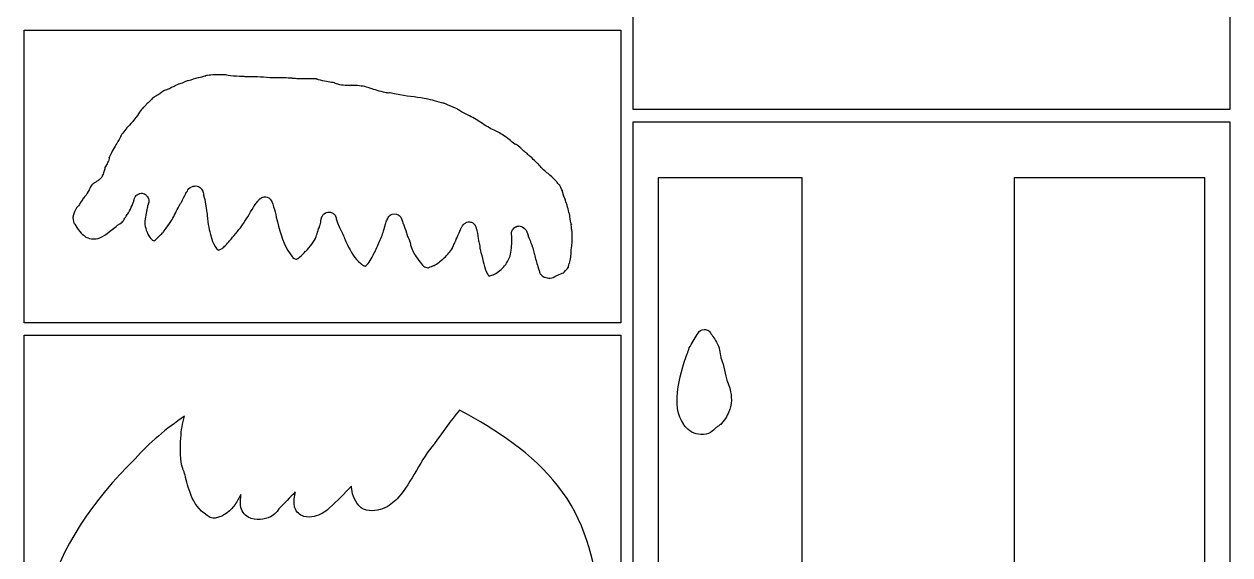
# Model space of a CAD drawing. Header units: millimetres. Extents: x -1461 to -1025, y 571 to 3922.
# Drawn here: x -1421 to -1025, y 3391.3 to 3565.4 of the extents above; entities that cross this region are included whole.
import ezdxf

# ---------------------------------------------------------------- set-up
doc = ezdxf.new("R2010")
doc.units = ezdxf.units.MM
doc.layers.add('Calque_1', color=7, linetype='CONTINUOUS')

msp = doc.modelspace()

# ---------------------------------------------------------------- linework, layer by layer
at = {"layer": 'Calque_1', "color": 5}
for points in [[(-1221.0133, 3783.39508), (-1121.0132, 3783.39508), (-1025.0134, 3783.39508), (-1025.0134, 3537.3951), (-1221.0133, 3537.3951)], [(-1421.0135, 3563.39507), (-1225.0136, 3563.39507), (-1225.0136, 3535.39523), (-1225.0136, 3533.39483), (-1225.0136, 3467.39524), (-1421.0135, 3467.39524)], [(-1221.0133, 3533.39483), (-1025.0134, 3533.39483), (-1025.0134, 3137.39523), (-1221.0133, 3137.39523)], [(-1421.0135, 3463.39497), (-1225.0136, 3463.39497), (-1225.0136, 3167.39495), (-1421.0135, 3167.39495)]]:
    msp.add_lwpolyline(points, close=True, dxfattribs=at)
at = {"layer": 'Calque_1', "color": 7}
for points in [[(-1355.2346, 3548.77679), (-1355.2211, 3548.77576)], [(-1367.6984, 3546.72522), (-1367.7194, 3546.71022)], [(-1260.2828, 3526.37292), (-1260.2828, 3526.37336)], [(-1255.5621, 3522.6523), (-1255.5621, 3522.65274)], [(-1393.7364, 3519.5987), (-1394.4749, 3518.34916)], [(-1398.5015, 3512.94588), (-1398.5015, 3512.94288)], [(-1212.7722, 3515.00317), (-1212.7722, 3160.15397)], [(-1165.4329, 3158.68557), (-1165.4329, 3514.99797), (-1212.7722, 3515.00317)], [(-1033.255, 3515.00317), (-1095.817, 3515.00317), (-1095.817, 3156.39867)], [(-1033.2515, 3178.22837), (-1033.255, 3515.00317)], [(-1384.1521, 3509.27263), (-1384.1511, 3509.27307), (-1384.1411, 3509.28107)], [(-1383.0022, 3509.8738), (-1383.0022, 3509.8738), (-1383.0022, 3509.8768), (-1382.9872, 3509.8748)], [(-1382.2332, 3509.911), (-1381.5743, 3509.73685), (-1381.5743, 3509.73685)], [(-1381.5263, 3509.71615), (-1381.5163, 3509.71015)], [(-1380.5138, 3508.76344), (-1380.5038, 3508.74744)], [(-1364.6543, 3512.29806), (-1364.6533, 3512.29762)], [(-1384.9011, 3507.60008), (-1384.9011, 3507.63108)], [(-1384.7616, 3508.34214), (-1384.7612, 3508.34314), (-1384.7612, 3508.34814)], [(-1380.3603, 3506.03236), (-1380.3603, 3506.02336), (-1380.3598, 3506.02036)], [(-1361.4642, 3506.4525), (-1361.4642, 3506.45206)], [(-1343.8689, 3507.78846), (-1343.8689, 3507.79146)], [(-1343.7072, 3507.95837), (-1343.7072, 3507.96037)], [(-1343.6372, 3508.03267), (-1343.6372, 3508.03311)], [(-1343.2372, 3508.35402), (-1343.2372, 3508.35446), (-1343.2372, 3508.35646)], [(-1339.6726, 3507.20258), (-1339.6626, 3507.18188)], [(-1388.1103, 3501.41911), (-1388.1098, 3501.42111)], [(-1323.4491, 3501.42298), (-1323.4491, 3501.42598)], [(-1323.3621, 3501.77273), (-1323.3621, 3501.77473)], [(-1323.3341, 3501.85633), (-1323.3341, 3501.85833)], [(-1323.2921, 3501.96943), (-1323.2921, 3501.97143)], [(-1323.1821, 3502.22826), (-1323.1821, 3502.22926), (-1323.1821, 3502.23026)], [(-1320.1208, 3503.62087), (-1320.1108, 3503.62087), (-1320.1008, 3503.61687)], [(-1318.7267, 3502.37767), (-1318.7267, 3502.37723)], [(-1301.6485, 3501.59834), (-1301.6485, 3501.59878), (-1301.6485, 3501.59922)], [(-1302.9556, 3497.52626), (-1302.9456, 3497.55466)], [(-1275.6131, 3500.40544), (-1275.6131, 3500.40544), (-1275.6131, 3500.40844)], [(-1273.422, 3499.96406), (-1273.406, 3499.95376)], [(-1257.4341, 3498.86962), (-1257.4151, 3498.86162)], [(-1400.7913, 3495.54032), (-1400.7653, 3495.53732)], [(-1353.0579, 3494.85644), (-1353.0574, 3494.85644)], [(-1304.4703, 3493.59688), (-1304.4703, 3493.59988)], [(-1295.1829, 3495.92981), (-1295.1699, 3495.89881)], [(-1357.2905, 3491.32998), (-1357.29, 3491.32998)], [(-1356.4115, 3491.53569), (-1356.4111, 3491.53569)], [(-1355.4644, 3492.23231), (-1355.4639, 3492.23231)], [(-1328.5475, 3490.86505), (-1328.5315, 3490.88305)], [(-1281.5213, 3490.31677), (-1281.5213, 3490.31977)], [(-1261.4105, 3489.33002), (-1261.4005, 3489.34872), (-1261.3905, 3489.37352)], [(-1266.9834, 3483.16481), (-1266.9714, 3483.17481)], [(-1197.6656, 3465.23817), (-1197.6656, 3465.23767)], [(-1277.9771, 3438.77189), (-1277.9747, 3438.77183)], [(-1277.9747, 3438.77183), (-1277.9747, 3438.76883)], [(-1320.7362, 3406.68449), (-1320.7242, 3406.69479), (-1320.8663, 3406.55682)]]:
    msp.add_lwpolyline(points, dxfattribs=at)
msp.add_lwpolyline([(-1197.6656, 3465.23817)], close=True, dxfattribs=at)
for points in [[(-1362.1116, 3548.18457), (-1362.9942, 3547.91404), (-1363.6154, 3547.85132), (-1363.9136, 3547.76289)], [(-1361.4807, 3548.44398), (-1361.2207, 3548.50348), (-1361.4217, 3548.39618), (-1362.1116, 3548.18457)], [(-1359.733, 3548.67756), (-1360.4802, 3548.58776), (-1361.0687, 3548.53823), (-1361.4807, 3548.44398)], [(-1358.9971, 3548.77266), (-1358.8733, 3548.76866), (-1358.9571, 3548.77066), (-1359.733, 3548.67756)], [(-1357.9305, 3548.71686), (-1358.7387, 3548.73736), (-1359.1209, 3548.77616), (-1358.9971, 3548.77266)], [(-1355.2211, 3548.77576), (-1355.821, 3548.81246), (-1356.7245, 3548.68626), (-1357.9305, 3548.71686)], [(-1353.2626, 3548.48636), (-1354.4465, 3548.63257), (-1354.4421, 3548.72834), (-1355.2346, 3548.77679)], [(-1349.3683, 3548.22333), (-1350.5407, 3548.29543), (-1351.8496, 3548.31183), (-1353.2626, 3548.48636)], [(-1347.8934, 3548.10861), (-1348.5688, 3548.12381), (-1349.058, 3548.20421), (-1349.3683, 3548.22333)], [(-1346.7643, 3548.16341), (-1346.8403, 3548.16341), (-1347.2159, 3548.09331), (-1347.8934, 3548.10861)], [(-1344.3391, 3548.08231), (-1345.2113, 3548.11651), (-1346.0199, 3548.16341), (-1346.7643, 3548.16341)], [(-1372.5863, 3544.56514), (-1373.0951, 3544.31143), (-1373.5666, 3544.10197), (-1373.9851, 3543.90471)], [(-1370.296, 3545.65603), (-1371.7176, 3545.12337), (-1371.0537, 3545.32924), (-1372.5863, 3544.56514)], [(-1369.078, 3546.06169), (-1369.7745, 3545.75959), (-1370.2054, 3545.68994), (-1370.296, 3545.65603)], [(-1367.7194, 3546.71022), (-1368.0435, 3546.52508), (-1368.4146, 3546.34938), (-1369.078, 3546.06169)], [(-1367.1754, 3546.84253), (-1367.4706, 3546.77253), (-1367.5387, 3546.76003), (-1367.6984, 3546.72522)], [(-1363.9136, 3547.76289), (-1364.9375, 3547.4592), (-1365.9958, 3547.12239), (-1367.1754, 3546.84253)], [(-1340.3104, 3547.83272), (-1341.7675, 3547.88692), (-1343.1089, 3548.03408), (-1344.3391, 3548.08231)], [(-1334.2932, 3547.72368), (-1336.169, 3547.81938), (-1338.1848, 3547.75368), (-1340.3104, 3547.83272)], [(-1333.0158, 3547.64618), (-1333.2607, 3547.66428), (-1333.532, 3547.68488), (-1334.2932, 3547.72368)], [(-1332.883, 3547.60438), (-1332.91, 3547.61038), (-1332.981, 3547.63748), (-1333.0158, 3547.64618)], [(-1332.6163, 3547.55998), (-1332.6693, 3547.56598), (-1332.7267, 3547.56898), (-1332.883, 3547.60438)], [(-1331.4283, 3547.50058), (-1332.0928, 3547.52358), (-1332.1912, 3547.51058), (-1332.6163, 3547.55998)], [(-1328.8264, 3547.41638), (-1329.7362, 3547.42808), (-1330.6034, 3547.47198), (-1331.4283, 3547.50058)], [(-1325.4173, 3547.44688), (-1326.3588, 3547.49538), (-1327.5001, 3547.39928), (-1328.8264, 3547.41638)], [(-1325.1233, 3547.46498), (-1325.0813, 3547.44868), (-1324.7975, 3547.41498), (-1325.4173, 3547.44688)], [(-1323.727, 3546.99731), (-1324.5881, 3547.22507), (-1325.1653, 3547.48129), (-1325.1233, 3547.46498)], [(-1319.043, 3546.08729), (-1320.2496, 3546.41511), (-1321.8709, 3546.50641), (-1323.727, 3546.99731)], [(-1318.0095, 3545.7116), (-1318.693, 3545.91041), (-1319.0221, 3546.08158), (-1319.043, 3546.08729)], [(-1315.5435, 3545.28941), (-1316.5085, 3545.35811), (-1316.9229, 3545.39554), (-1318.0095, 3545.7116)], [(-1314.5022, 3545.23931), (-1314.7762, 3545.23975), (-1315.0668, 3545.25551), (-1315.5435, 3545.28941)], [(-1313.5229, 3545.37212), (-1313.7771, 3545.29322), (-1314.2282, 3545.23887), (-1314.5022, 3545.23931)], [(-1313.4769, 3545.31182), (-1313.7798, 3545.32082), (-1313.9007, 3545.30882), (-1313.8108, 3545.31782)], [(-1313.8108, 3545.31782), (-1313.7208, 3545.32682), (-1313.2688, 3545.45095), (-1313.5229, 3545.37212)], [(-1308.5439, 3544.77077), (-1309.9917, 3545.12683), (-1311.7639, 3545.26199), (-1313.4769, 3545.31182)], [(-1307.6835, 3544.49947), (-1307.9469, 3544.60594), (-1308.0457, 3544.64826), (-1308.5439, 3544.77077)], [(-1306.2634, 3543.98116), (-1306.9723, 3544.20375), (-1307.4201, 3544.393), (-1307.6835, 3544.49947)], [(-1378.7724, 3541.15501), (-1378.9939, 3540.99128), (-1379.3753, 3540.55799), (-1379.9646, 3539.96025)], [(-1378.1425, 3541.57565), (-1378.2929, 3541.49755), (-1378.3132, 3541.49455), (-1378.7724, 3541.15501)], [(-1377.0061, 3542.22368), (-1377.5953, 3541.84872), (-1377.9921, 3541.65381), (-1378.1425, 3541.57565)], [(-1375.1313, 3543.52747), (-1375.4365, 3543.37995), (-1376.0072, 3542.85946), (-1377.0061, 3542.22368)], [(-1374.2518, 3543.79826), (-1374.8372, 3543.60382), (-1375.1345, 3543.52593), (-1375.1313, 3543.52747)], [(-1373.9851, 3543.90471), (-1374.0721, 3543.86391), (-1374.1609, 3543.82841), (-1374.2518, 3543.79826)], [(-1303.7886, 3543.29748), (-1304.6328, 3543.49557), (-1305.4577, 3543.72813), (-1306.2634, 3543.98116)], [(-1301.8766, 3542.85306), (-1302.1547, 3542.91176), (-1302.6206, 3543.02338), (-1303.7886, 3543.29748)], [(-1301.7521, 3542.82876), (-1301.8101, 3542.83906), (-1301.8421, 3542.84576), (-1301.8766, 3542.85306)], [(-1301.6193, 3542.80856), (-1301.6903, 3542.81756), (-1301.7231, 3542.82356), (-1301.7521, 3542.82876)], [(-1301.0074, 3542.80856), (-1301.5912, 3542.73396), (-1301.5487, 3542.79956), (-1301.6193, 3542.80856)], [(-1300.8198, 3542.86486), (-1300.8968, 3542.84286), (-1300.9707, 3542.81326), (-1301.0074, 3542.80856)], [(-1298.7889, 3542.39306), (-1299.6597, 3542.56419), (-1300.2414, 3542.72919), (-1300.8198, 3542.86486)], [(-1289.5916, 3541.04999), (-1292.4975, 3541.5263), (-1295.5823, 3541.76298), (-1298.7889, 3542.39306)], [(-1283.9676, 3539.57979), (-1286.0156, 3540.13716), (-1287.864, 3540.7668), (-1289.5916, 3541.04999)], [(-1383.0983, 3536.47106), (-1383.5408, 3535.87796), (-1384.0159, 3535.07988), (-1384.7245, 3534.20659)], [(-1381.8715, 3538.04047), (-1382.1791, 3537.70864), (-1382.6171, 3537.11601), (-1383.0983, 3536.47106)], [(-1381.2602, 3538.61201), (-1381.6465, 3538.17654), (-1381.8666, 3538.01078), (-1381.8715, 3538.04047)], [(-1380.9113, 3539.03059), (-1381.0262, 3538.87898), (-1381.1258, 3538.76338), (-1381.2602, 3538.61201)], [(-1380.7604, 3539.25538), (-1380.8154, 3539.16998), (-1380.8707, 3539.08424), (-1380.9113, 3539.03059)], [(-1380.5966, 3539.39336), (-1380.6966, 3539.30846), (-1380.6736, 3539.33106), (-1380.7604, 3539.25538)], [(-1379.9646, 3539.96025), (-1380.2485, 3539.6723), (-1380.3952, 3539.56483), (-1380.5966, 3539.39336)], [(-1283.0757, 3539.40306), (-1283.0077, 3539.38266), (-1283.3143, 3539.40206), (-1283.9676, 3539.57979)], [(-1281.7709, 3538.84909), (-1282.4282, 3539.12262), (-1282.8528, 3539.33608), (-1283.0757, 3539.40306)], [(-1278.799, 3537.57681), (-1279.5024, 3537.98552), (-1280.5666, 3538.34791), (-1281.7709, 3538.84909)], [(-1278.0042, 3537.05333), (-1278.5075, 3537.34701), (-1278.7541, 3537.55075), (-1278.799, 3537.57681)], [(-1273.0469, 3534.40543), (-1274.4799, 3535.25909), (-1276.2145, 3536.00919), (-1278.0042, 3537.05333)], [(-1384.7245, 3534.20659), (-1385.5771, 3533.156), (-1386.3789, 3532.44202), (-1386.8784, 3531.80312)], [(-1268.7593, 3531.68053), (-1270.3607, 3532.61478), (-1271.7322, 3533.62226), (-1273.0469, 3534.40543)], [(-1389.3501, 3528.50358), (-1389.3601, 3528.48938), (-1389.4661, 3528.13735), (-1389.8173, 3527.52225)], [(-1386.8784, 3531.80312), (-1387.8527, 3530.55714), (-1388.8126, 3529.45771), (-1389.3501, 3528.50358)], [(-1264.9083, 3529.70804), (-1265.9421, 3530.30394), (-1267.2961, 3530.82695), (-1268.7593, 3531.68053)], [(-1261.2584, 3527.21155), (-1262.4144, 3528.11708), (-1263.6848, 3529.00279), (-1264.9083, 3529.70804)], [(-1391.1479, 3525.403), (-1391.9343, 3523.86709), (-1392.8521, 3522.40606), (-1393.1065, 3521.56499)], [(-1389.8173, 3527.52225), (-1390.3797, 3526.5371), (-1390.8969, 3525.89322), (-1391.1479, 3525.403)], [(-1260.2828, 3526.37336), (-1260.9196, 3526.82831), (-1261.1996, 3527.16549), (-1261.2584, 3527.21155)], [(-1259.4668, 3525.93109), (-1259.26, 3525.79549), (-1259.5788, 3525.86999), (-1260.2828, 3526.37292)], [(-1257.8762, 3524.73685), (-1258.371, 3525.16398), (-1258.9053, 3525.56292), (-1259.4668, 3525.93109)], [(-1257.6256, 3524.46865), (-1257.7076, 3524.56205), (-1257.9347, 3524.78733), (-1257.8762, 3524.73685)], [(-1256.2949, 3523.28061), (-1256.623, 3523.46521), (-1257.1845, 3523.84895), (-1257.6256, 3524.46865)], [(-1393.2134, 3520.92627), (-1393.3918, 3520.28314), (-1393.5886, 3519.89429), (-1393.5886, 3519.89429)], [(-1393.1065, 3521.56499), (-1393.0215, 3521.84702), (-1393.0195, 3521.62669), (-1393.2134, 3520.92627)], [(-1255.9523, 3523.11266), (-1255.7952, 3522.97531), (-1255.8963, 3523.05606), (-1256.2949, 3523.28061)], [(-1255.5621, 3522.65274), (-1256.0403, 3523.12191), (-1256.1534, 3523.28849), (-1255.9523, 3523.11266)], [(-1254.7679, 3521.97224), (-1255.0226, 3522.17789), (-1255.249, 3522.34503), (-1255.5621, 3522.6523)], [(-1254.2594, 3521.55831), (-1254.2324, 3521.53361), (-1254.5131, 3521.76658), (-1254.7679, 3521.97224)], [(-1253.4108, 3520.62813), (-1254.0016, 3521.18677), (-1254.2396, 3521.54046), (-1254.2594, 3521.55831)], [(-1252.4714, 3519.78271), (-1252.7963, 3520.03298), (-1252.9405, 3520.18336), (-1253.4108, 3520.62813)], [(-1394.7234, 3517.24587), (-1394.8432, 3516.81909), (-1394.9872, 3516.36149), (-1395.22, 3515.86611)], [(-1394.4749, 3518.34916), (-1394.5279, 3518.06613), (-1394.5599, 3517.82937), (-1394.7234, 3517.24587)], [(-1393.5886, 3519.89429), (-1393.6306, 3519.79248), (-1393.6806, 3519.69372), (-1393.7364, 3519.5987)], [(-1252.3174, 3519.653), (-1252.4034, 3519.7118), (-1252.4277, 3519.7491), (-1252.4714, 3519.78271)], [(-1252.2924, 3519.6272), (-1252.3104, 3519.6463), (-1252.3024, 3519.6352), (-1252.3174, 3519.653)], [(-1251.8511, 3519.15849), (-1252.0094, 3519.32712), (-1252.1594, 3519.48908), (-1252.2924, 3519.6272)], [(-1251.2402, 3518.40505), (-1251.5779, 3518.76556), (-1251.739, 3519.00968), (-1251.8511, 3519.15849)], [(-1248.3577, 3515.87807), (-1249.0659, 3516.53595), (-1250.1405, 3517.23095), (-1251.2402, 3518.40505)], [(-1398.7764, 3512.69122), (-1399.2982, 3511.9101), (-1399.7561, 3510.34028), (-1401.1706, 3508.70077)], [(-1398.5015, 3512.94288), (-1398.6231, 3512.79661), (-1398.674, 3512.78952), (-1398.7764, 3512.69122)], [(-1397.6948, 3513.42802), (-1398.0992, 3513.11953), (-1398.3311, 3513.00905), (-1398.5015, 3512.94588)], [(-1397.3568, 3513.70449), (-1397.4508, 3513.62529), (-1397.5036, 3513.5739), (-1397.6948, 3513.42802)], [(-1396.575, 3514.17474), (-1396.9738, 3513.89508), (-1397.2173, 3513.76464), (-1397.3568, 3513.70449)], [(-1396.1895, 3514.50857), (-1396.299, 3514.39985), (-1396.4115, 3514.28939), (-1396.575, 3514.17474)], [(-1395.22, 3515.86611), (-1395.4029, 3515.47686), (-1395.5627, 3514.98473), (-1396.1895, 3514.50857)], [(-1246.2318, 3513.84616), (-1246.752, 3514.44417), (-1247.5242, 3515.10371), (-1248.3577, 3515.87807)], [(-1245.6923, 3513.1232), (-1246.0549, 3513.56497), (-1246.2122, 3513.82369), (-1246.2318, 3513.84616)], [(-1245.2298, 3512.63124), (-1245.1358, 3512.50075), (-1245.3048, 3512.65034), (-1245.6923, 3513.1232)], [(-1244.2355, 3510.69286), (-1244.5241, 3511.37586), (-1244.9802, 3512.28571), (-1245.2298, 3512.63124)], [(-1401.1706, 3508.70077), (-1401.4942, 3508.32565), (-1401.5606, 3508.26363), (-1401.5819, 3508.25842)], [(-1384.7612, 3508.34814), (-1384.7272, 3508.44104), (-1384.5958, 3508.7067), (-1384.5958, 3508.70678)], [(-1384.5958, 3508.70678), (-1384.5958, 3508.70684), (-1384.3754, 3508.98741), (-1384.2511, 3509.14551)], [(-1384.2511, 3509.14551), (-1384.2171, 3509.18941), (-1384.1521, 3509.27262), (-1384.1521, 3509.27263)], [(-1384.1411, 3509.28107), (-1384.1411, 3509.28111), (-1383.6016, 3509.56143), (-1383.2797, 3509.72859)], [(-1383.2797, 3509.72859), (-1383.1779, 3509.78199), (-1383.0022, 3509.8738), (-1383.0022, 3509.8738)], [(-1382.9872, 3509.8748), (-1382.9442, 3509.8768), (-1382.2332, 3509.911), (-1382.2332, 3509.911)], [(-1381.5743, 3509.73685), (-1381.5583, 3509.72985), (-1381.5423, 3509.72325), (-1381.5263, 3509.71615)], [(-1381.5163, 3509.71015), (-1381.2829, 3509.60343), (-1381.0647, 3509.40918), (-1380.8611, 3509.18667)], [(-1380.8611, 3509.18667), (-1380.7215, 3509.04832), (-1380.6266, 3508.92528), (-1380.5138, 3508.76344)], [(-1380.5038, 3508.74744), (-1380.3449, 3508.51637), (-1380.1726, 3508.28151), (-1380.1121, 3508.04981)], [(-1369.3404, 3507.02909), (-1369.3044, 3507.09479), (-1368.7759, 3508.21298), (-1368.2583, 3509.19485)], [(-1368.2583, 3509.19485), (-1367.9994, 3509.68577), (-1367.7274, 3510.17585), (-1367.404, 3510.64748)], [(-1367.404, 3510.64748), (-1367.0807, 3511.1191), (-1367.0889, 3511.73031), (-1365.507, 3512.20656)], [(-1365.507, 3512.20656), (-1365.261, 3512.28056), (-1364.9602, 3512.31293), (-1364.6543, 3512.29806)], [(-1364.6533, 3512.29762), (-1364.3475, 3512.28272), (-1364.0368, 3512.22032), (-1363.7707, 3512.10435)], [(-1363.7707, 3512.10435), (-1363.2386, 3511.87244), (-1362.9226, 3511.5306), (-1362.732, 3511.2734)], [(-1362.732, 3511.2734), (-1362.3508, 3510.75899), (-1362.307, 3510.4678), (-1362.2426, 3510.23367)], [(-1362.2426, 3510.23367), (-1362.1139, 3509.76539), (-1362.0862, 3509.47739), (-1362.0628, 3509.3624)], [(-1362.0628, 3509.3624), (-1362.0168, 3509.13447), (-1362.0058, 3508.95828), (-1361.9808, 3508.80481)], [(-1361.9808, 3508.80481), (-1361.9228, 3508.62875), (-1361.8453, 3508.39405), (-1361.694, 3507.91029)], [(-1343.2372, 3508.35646), (-1343.0977, 3508.44676), (-1342.8521, 3508.55121), (-1342.5851, 3508.63292)], [(-1342.5851, 3508.63292), (-1342.5351, 3508.64822), (-1342.5171, 3508.67202), (-1342.4631, 3508.68462)], [(-1342.4631, 3508.68462), (-1342.1207, 3508.76502), (-1341.7034, 3508.78452), (-1341.2373, 3508.64642)], [(-1341.2373, 3508.64642), (-1340.3066, 3508.37049), (-1339.8268, 3507.59989), (-1339.6726, 3507.20258)], [(-1243.7229, 3508.91157), (-1244.0888, 3509.90186), (-1244.1653, 3510.52683), (-1244.2355, 3510.69286)], [(-1243.3084, 3508.03979), (-1243.2644, 3507.91347), (-1243.4533, 3508.18232), (-1243.7229, 3508.91157)], [(-1403.7859, 3505.1692), (-1403.9014, 3505.02482), (-1404.9507, 3502.63825), (-1405.053, 3502.09652)], [(-1403.1715, 3505.81826), (-1403.6436, 3505.20179), (-1403.8989, 3505.02792), (-1403.7859, 3505.1692)], [(-1402.4894, 3506.94377), (-1402.5314, 3506.7951), (-1402.6794, 3506.46078), (-1403.1715, 3505.81826)], [(-1401.9385, 3507.60988), (-1402.2074, 3507.24034), (-1402.3957, 3507.02746), (-1402.4894, 3506.94377)], [(-1401.5819, 3508.25842), (-1401.6449, 3508.08839), (-1401.7481, 3507.87154), (-1401.9385, 3507.60988)], [(-1386.62, 3503.66335), (-1386.2562, 3504.35217), (-1385.9067, 3505.10511), (-1385.5291, 3505.89939)], [(-1385.5291, 3505.89939), (-1385.4701, 3506.02359), (-1385.4501, 3506.11603), (-1385.3978, 3506.23373)], [(-1385.3978, 3506.23373), (-1385.2258, 3506.627), (-1385.0619, 3507.00584), (-1384.9881, 3507.28638)], [(-1384.9881, 3507.28638), (-1384.9661, 3507.36708), (-1384.9531, 3507.44595), (-1384.9301, 3507.52668)], [(-1384.9301, 3507.52668), (-1384.9061, 3507.60988), (-1384.9181, 3507.54828), (-1384.9011, 3507.60008)], [(-1384.9011, 3507.63108), (-1384.9006, 3507.66878), (-1384.9011, 3507.68058), (-1384.8911, 3507.79024)], [(-1384.8911, 3507.79024), (-1384.8811, 3507.86354), (-1384.8541, 3508.01766), (-1384.7846, 3508.24344)], [(-1384.7846, 3508.24344), (-1384.7696, 3508.29334), (-1384.7856, 3508.27624), (-1384.7616, 3508.34214)], [(-1380.6565, 3504.62768), (-1380.7385, 3504.22566), (-1380.8371, 3503.85868), (-1380.9086, 3503.43912)], [(-1380.3598, 3506.02036), (-1380.4782, 3505.58785), (-1380.5596, 3505.09831), (-1380.6565, 3504.62768)], [(-1380.2264, 3506.38634), (-1380.2944, 3506.20893), (-1380.3346, 3506.09863), (-1380.3603, 3506.03236)], [(-1380.0771, 3506.95065), (-1380.1201, 3506.7), (-1380.1795, 3506.50955), (-1380.2264, 3506.38634)], [(-1380.1121, 3508.04981), (-1380.0771, 3507.91779), (-1380.0911, 3507.83484), (-1380.0761, 3507.72166)], [(-1380.0451, 3507.42452), (-1380.0441, 3507.23571), (-1380.0451, 3507.08198), (-1380.0771, 3506.95065)], [(-1380.0761, 3507.72166), (-1380.0661, 3507.66906), (-1380.0381, 3507.60557), (-1380.0351, 3507.55733)], [(-1380.0351, 3507.55733), (-1380.0351, 3507.49863), (-1380.0451, 3507.47763), (-1380.0451, 3507.42452)], [(-1372.4332, 3501.28267), (-1371.6685, 3502.55957), (-1371.005, 3504.10652), (-1370.1176, 3505.73822)], [(-1370.1176, 3505.73822), (-1369.7852, 3506.34929), (-1369.4904, 3506.75865), (-1369.3404, 3507.02909)], [(-1361.694, 3507.91029), (-1361.674, 3507.84559), (-1361.656, 3507.78009), (-1361.642, 3507.71392)], [(-1361.642, 3507.71392), (-1361.4906, 3507.03164), (-1361.4888, 3506.60054), (-1361.4642, 3506.4525)], [(-1361.4642, 3506.45206), (-1361.2805, 3505.34829), (-1361.111, 3504.78948), (-1360.9578, 3503.52149)], [(-1348.9863, 3500.01684), (-1347.7057, 3501.87388), (-1346.5413, 3504.01987), (-1345.1178, 3506.17615)], [(-1345.1178, 3506.17615), (-1345.0888, 3506.22005), (-1345.0658, 3506.26245), (-1345.0368, 3506.30638)], [(-1345.0368, 3506.30638), (-1344.7514, 3506.73535), (-1344.4581, 3507.11798), (-1344.1795, 3507.46806)], [(-1344.1795, 3507.46806), (-1344.0361, 3507.64832), (-1343.9693, 3507.69349), (-1343.8689, 3507.78846)], [(-1343.8689, 3507.79146), (-1343.8379, 3507.83876), (-1343.7623, 3507.89996), (-1343.7072, 3507.95837)], [(-1343.7072, 3507.96037), (-1343.6922, 3507.97367), (-1343.6492, 3508.02187), (-1343.6372, 3508.03267)], [(-1343.6372, 3508.03311), (-1343.5682, 3508.09501), (-1343.4703, 3508.17418), (-1343.3592, 3508.25222)], [(-1343.3592, 3508.25222), (-1343.3042, 3508.29162), (-1343.3052, 3508.31022), (-1343.2372, 3508.35402)], [(-1339.6626, 3507.18188), (-1339.2155, 3506.02661), (-1338.8852, 3504.89018), (-1338.6037, 3503.78312)], [(-1243.078, 3507.06104), (-1243.3157, 3507.79015), (-1243.3401, 3508.13071), (-1243.3084, 3508.03979)], [(-1242.7157, 3506.22182), (-1242.6707, 3506.08074), (-1242.843, 3506.34083), (-1243.078, 3507.06104)], [(-1242.2051, 3504.09895), (-1242.4982, 3505.07894), (-1242.585, 3505.80928), (-1242.7157, 3506.22182)], [(-1405.053, 3502.09652), (-1405.067, 3502.02112), (-1404.8976, 3500.615), (-1404.7187, 3500.2036)], [(-1390.2983, 3499.42284), (-1389.1561, 3500.27809), (-1388.8834, 3500.27523), (-1388.5511, 3500.70804)], [(-1388.5511, 3500.70804), (-1388.7335, 3500.47049), (-1388.5611, 3500.70504), (-1388.4601, 3500.85842)], [(-1388.4601, 3500.85842), (-1388.3641, 3501.01112), (-1388.2376, 3501.21354), (-1388.1103, 3501.41911)], [(-1388.1098, 3501.42111), (-1387.8548, 3501.83297), (-1387.6829, 3502.12824), (-1387.4716, 3502.44223)], [(-1387.4716, 3502.44223), (-1386.9907, 3503.15713), (-1386.7792, 3503.36191), (-1386.62, 3503.66335)], [(-1381.319, 3500.89509), (-1381.406, 3500.0968), (-1381.319, 3499.25534), (-1381.088, 3498.41358)], [(-1380.9086, 3503.43912), (-1381.069, 3502.49926), (-1381.2357, 3501.65508), (-1381.319, 3500.89509)], [(-1374.3974, 3498.49215), (-1373.6455, 3499.5649), (-1372.9293, 3500.45437), (-1372.4332, 3501.28267)], [(-1360.9578, 3503.52149), (-1360.9288, 3503.27984), (-1360.9268, 3503.21921), (-1360.8988, 3502.92928)], [(-1360.8988, 3502.92928), (-1360.8708, 3502.63909), (-1360.8358, 3502.26668), (-1360.8008, 3501.8942)], [(-1360.8008, 3501.8942), (-1360.7658, 3501.52171), (-1360.7298, 3501.14855), (-1360.7018, 3500.86119)], [(-1360.7018, 3500.86119), (-1360.6738, 3500.57383), (-1360.6098, 3500.11835), (-1360.6608, 3500.44727)], [(-1338.6037, 3503.78312), (-1338.3173, 3502.6565), (-1338.0799, 3501.55951), (-1337.8234, 3500.50373)], [(-1323.6068, 3500.44785), (-1323.5698, 3500.60965), (-1323.5328, 3500.93739), (-1323.4491, 3501.42298)], [(-1323.4491, 3501.42598), (-1323.3841, 3501.79857), (-1323.3751, 3501.73299), (-1323.3621, 3501.77273)], [(-1323.3621, 3501.77473), (-1323.3491, 3501.81363), (-1323.3411, 3501.83543), (-1323.3341, 3501.85633)], [(-1323.3341, 3501.85833), (-1323.3241, 3501.88033), (-1323.3191, 3501.89783), (-1323.3121, 3501.91673)], [(-1323.3121, 3501.91673), (-1323.3021, 3501.93373), (-1323.2991, 3501.95223), (-1323.2921, 3501.96943)], [(-1323.2921, 3501.97143), (-1323.2631, 3502.04493), (-1323.2301, 3502.12529), (-1323.1821, 3502.22826)], [(-1323.1821, 3502.23026), (-1323.1681, 3502.25946), (-1323.1191, 3502.33363), (-1323.1041, 3502.36565)], [(-1323.1041, 3502.36565), (-1323.0671, 3502.44765), (-1323.0511, 3502.50739), (-1322.9072, 3502.71137)], [(-1322.9072, 3502.71137), (-1322.8572, 3502.78277), (-1322.8252, 3502.87625), (-1322.7139, 3503.00075)], [(-1322.7139, 3503.00075), (-1322.6033, 3503.12502), (-1322.4135, 3503.28015), (-1322.0431, 3503.47618)], [(-1322.0431, 3503.47618), (-1321.8573, 3503.57458), (-1321.5693, 3503.67941), (-1321.2292, 3503.72526)], [(-1321.2292, 3503.72526), (-1320.8954, 3503.77016), (-1320.511, 3503.75696), (-1320.1208, 3503.62087)], [(-1320.1008, 3503.61687), (-1319.7122, 3503.47905), (-1319.414, 3503.26113), (-1319.1908, 3503.03292)], [(-1319.1908, 3503.03292), (-1318.9624, 3502.79933), (-1318.8114, 3502.55601), (-1318.7267, 3502.37767)], [(-1318.7267, 3502.37723), (-1318.5581, 3502.02162), (-1318.504, 3501.72172), (-1318.4864, 3501.47185)], [(-1318.4864, 3501.47185), (-1318.3692, 3501.07105), (-1318.2165, 3500.587), (-1318.0766, 3500.22955)], [(-1302.0924, 3500.50487), (-1301.8983, 3501.06199), (-1301.6788, 3501.51719), (-1301.6485, 3501.59834)], [(-1301.6485, 3501.59922), (-1301.6385, 3501.61412), (-1301.6195, 3501.64632), (-1301.6125, 3501.66282)], [(-1301.6125, 3501.66282), (-1301.5465, 3501.8351), (-1301.4513, 3502.07246), (-1301.2415, 3502.32738)], [(-1301.2415, 3502.32738), (-1301.0112, 3502.60791), (-1300.6648, 3502.88897), (-1300.1356, 3503.06377)], [(-1300.1356, 3503.06377), (-1299.0795, 3503.41261), (-1298.19, 3502.91233), (-1297.8675, 3502.65501)], [(-1297.8675, 3502.65501), (-1297.2226, 3502.14039), (-1297.2805, 3501.98945), (-1297.2097, 3501.85816)], [(-1297.2097, 3501.85816), (-1297.068, 3501.59556), (-1297.0249, 3501.46311), (-1297.0495, 3501.51865)], [(-1297.0495, 3501.51865), (-1297.0395, 3501.49815), (-1297.0395, 3501.49505), (-1297.0345, 3501.47525)], [(-1297.0345, 3501.47525), (-1296.7113, 3500.73678), (-1296.6701, 3500.44435), (-1296.4842, 3499.86397)], [(-1241.8486, 3503.07059), (-1241.8586, 3503.10859), (-1242.0082, 3503.4405), (-1242.2051, 3504.09895)], [(-1241.552, 3500.79527), (-1241.7776, 3501.9142), (-1241.7636, 3502.69179), (-1241.8486, 3503.07059)], [(-1241.2667, 3499.67286), (-1241.2767, 3499.72916), (-1241.4104, 3500.09369), (-1241.552, 3500.79527)], [(-1404.7187, 3500.2036), (-1404.6697, 3500.09032), (-1404.2363, 3499.58423), (-1403.6603, 3498.67036)], [(-1403.6603, 3498.67036), (-1403.0634, 3497.72314), (-1402.4437, 3496.89908), (-1401.8253, 3496.38678)], [(-1398.1402, 3494.91252), (-1396.1258, 3494.78725), (-1394.4478, 3496.14494), (-1392.0548, 3498.01001)], [(-1392.0548, 3498.01001), (-1391.5582, 3498.39698), (-1390.9974, 3498.89939), (-1390.2983, 3499.42284)], [(-1381.088, 3498.41358), (-1380.8585, 3497.57231), (-1380.4886, 3496.73089), (-1380.0136, 3495.93158)], [(-1376.635, 3495.88611), (-1375.9918, 3496.54285), (-1375.5303, 3496.87971), (-1375.3922, 3497.04107)], [(-1375.3922, 3497.04107), (-1375.1727, 3497.29756), (-1374.8767, 3497.80835), (-1374.3974, 3498.49215)], [(-1360.6608, 3500.44727), (-1360.326, 3498.29931), (-1359.8237, 3496.08259), (-1359.1183, 3494.13912)], [(-1353.0574, 3494.85644), (-1352.3469, 3495.68175), (-1351.6454, 3496.51491), (-1350.9728, 3497.35499)], [(-1350.9728, 3497.35499), (-1350.3003, 3498.19505), (-1349.6568, 3499.04311), (-1349.0623, 3499.89643)], [(-1349.0623, 3499.89643), (-1349.0363, 3499.93393), (-1349.0123, 3499.97913), (-1348.9863, 3500.01684)], [(-1337.8234, 3500.50373), (-1336.8907, 3496.66444), (-1335.7452, 3492.80286), (-1333.68, 3490.00979)], [(-1325.0661, 3495.77784), (-1324.8974, 3496.20508), (-1324.7488, 3496.87017), (-1324.4692, 3497.7219)], [(-1324.4692, 3497.7219), (-1324.2008, 3498.53939), (-1324.0746, 3498.83446), (-1323.9706, 3499.11821)], [(-1323.9706, 3499.11821), (-1323.8665, 3499.40229), (-1323.7853, 3499.67523), (-1323.6068, 3500.44785)], [(-1318.0766, 3500.22955), (-1317.6759, 3499.2056), (-1317.1402, 3498.12619), (-1316.5982, 3496.95947)], [(-1316.5982, 3496.95947), (-1315.9953, 3495.6619), (-1315.4849, 3494.40966), (-1314.944, 3493.25789)], [(-1304.4703, 3493.59988), (-1303.8853, 3494.91156), (-1303.3658, 3496.22486), (-1302.9556, 3497.52626)], [(-1302.9456, 3497.55466), (-1302.5702, 3498.75061), (-1302.6334, 3498.51388), (-1302.6154, 3498.67036)], [(-1302.6154, 3498.67036), (-1302.6054, 3498.74856), (-1302.5424, 3499.1209), (-1302.4655, 3499.38194)], [(-1302.4655, 3499.38194), (-1302.3885, 3499.64296), (-1302.2847, 3499.95333), (-1302.0924, 3500.50487)], [(-1296.4842, 3499.86397), (-1296.4842, 3499.84857), (-1296.4742, 3499.83797), (-1296.4702, 3499.82207)], [(-1296.4702, 3499.82207), (-1296.1956, 3498.98056), (-1295.7872, 3498.03036), (-1295.4242, 3496.91011)], [(-1295.4242, 3496.91011), (-1295.1946, 3496.20138), (-1295.1576, 3495.86202), (-1295.1829, 3495.92981)], [(-1278.385, 3496.45529), (-1278.0869, 3497.14644), (-1277.7736, 3497.82426), (-1277.4502, 3498.49082)], [(-1277.4502, 3498.49082), (-1277.3522, 3498.69357), (-1277.3184, 3498.71006), (-1277.2192, 3498.85205)], [(-1277.2192, 3498.85205), (-1277.1762, 3498.97998), (-1277.1302, 3499.11244), (-1277.0378, 3499.2758)], [(-1277.0378, 3499.2758), (-1276.9233, 3499.47848), (-1276.7314, 3499.71287), (-1276.4859, 3499.92072)], [(-1276.4859, 3499.92072), (-1276.3759, 3500.01392), (-1276.2235, 3500.06102), (-1276.0942, 3500.13828)], [(-1276.0942, 3500.13828), (-1275.935, 3500.23318), (-1275.7941, 3500.35262), (-1275.6131, 3500.40544)], [(-1275.6131, 3500.40844), (-1274.9103, 3500.61223), (-1274.4277, 3500.53081), (-1274.07, 3500.37904)], [(-1274.07, 3500.37904), (-1273.7599, 3500.24876), (-1273.5496, 3500.06806), (-1273.422, 3499.96406)], [(-1273.406, 3499.95376), (-1273.135, 3499.73209), (-1273.0318, 3499.58657), (-1272.9202, 3499.422)], [(-1272.9202, 3499.422), (-1272.8088, 3499.25779), (-1272.6916, 3499.20369), (-1272.5523, 3498.56884)], [(-1272.5523, 3498.56884), (-1272.5353, 3498.49314), (-1272.5223, 3498.40586), (-1272.5093, 3498.33009)], [(-1272.5093, 3498.33009), (-1272.4683, 3498.2166), (-1272.4513, 3498.17556), (-1272.3873, 3497.9942)], [(-1272.3873, 3497.9942), (-1272.3633, 3497.9251), (-1272.3423, 3497.85491), (-1272.3233, 3497.78387)], [(-1272.3233, 3497.78387), (-1272.3133, 3497.75027), (-1272.3133, 3497.73047), (-1272.3083, 3497.69707)], [(-1272.3083, 3497.69707), (-1271.9948, 3496.4221), (-1271.8979, 3495.29502), (-1271.744, 3494.38152)], [(-1260.9378, 3496.54829), (-1260.9508, 3496.73455), (-1260.9698, 3496.99845), (-1260.8365, 3497.43143)], [(-1260.8365, 3497.43143), (-1260.7034, 3497.86443), (-1260.2838, 3498.52827), (-1259.6464, 3498.86029)], [(-1259.6464, 3498.86029), (-1259.5684, 3498.90069), (-1259.513, 3498.90119), (-1259.4397, 3498.93319)], [(-1259.4397, 3498.93319), (-1258.8912, 3499.17311), (-1258.4545, 3499.21856), (-1258.1302, 3499.15332)], [(-1258.1302, 3499.15332), (-1257.7936, 3499.08652), (-1257.5676, 3498.94066), (-1257.4341, 3498.86962)], [(-1257.4151, 3498.86162), (-1256.2123, 3498.24176), (-1255.8973, 3497.28621), (-1255.7118, 3496.73359)], [(-1255.7118, 3496.73359), (-1255.5264, 3496.18097), (-1255.4274, 3495.7272), (-1255.4736, 3495.86388)], [(-1241.2867, 3499.02689), (-1241.3367, 3499.75611), (-1241.3107, 3499.96782), (-1241.2667, 3499.67286)], [(-1241.1467, 3497.91999), (-1241.2007, 3498.29232), (-1241.2574, 3498.60423), (-1241.2867, 3499.02689)], [(-1241.0381, 3497.13347), (-1241.0381, 3497.13047), (-1241.0921, 3497.54763), (-1241.1467, 3497.91999)], [(-1241.0381, 3493.54973), (-1240.9641, 3494.76405), (-1240.9411, 3496.04024), (-1241.0381, 3497.13347)], [(-1401.8253, 3496.38678), (-1401.9801, 3496.51499), (-1401.7903, 3496.42538), (-1401.3158, 3496.03746)], [(-1401.3158, 3496.03746), (-1400.9976, 3495.77745), (-1400.863, 3495.61945), (-1400.7913, 3495.54032)], [(-1400.7653, 3495.53732), (-1400.7313, 3495.51842), (-1400.7353, 3495.51602), (-1400.7013, 3495.49492)], [(-1400.7013, 3495.49492), (-1399.9809, 3495.15936), (-1399.1156, 3494.97319), (-1398.1402, 3494.91252)], [(-1380.0136, 3495.93158), (-1379.4244, 3494.93994), (-1378.9581, 3494.48643), (-1378.5176, 3494.38284)], [(-1378.5176, 3494.38284), (-1378.0569, 3494.27449), (-1378.2995, 3494.27298), (-1378.0819, 3494.42624)], [(-1378.0819, 3494.42624), (-1377.8644, 3494.57951), (-1377.3719, 3495.13367), (-1376.635, 3495.88611)], [(-1359.1183, 3494.13912), (-1358.6228, 3492.77442), (-1358.0468, 3491.81151), (-1357.2905, 3491.32998)], [(-1355.4639, 3492.23231), (-1354.642, 3492.96868), (-1353.8119, 3493.9805), (-1353.0579, 3494.85644)], [(-1328.5315, 3490.88305), (-1327.777, 3491.66003), (-1327.0875, 3492.44168), (-1326.5006, 3493.24517)], [(-1326.5006, 3493.24517), (-1325.9044, 3494.06136), (-1325.4129, 3494.89971), (-1325.0661, 3495.77784)], [(-1314.944, 3493.25789), (-1313.6455, 3490.49293), (-1312.5127, 3488.41636), (-1310.4564, 3486.87531)], [(-1306.3828, 3489.65138), (-1305.7131, 3490.95593), (-1305.0596, 3492.27562), (-1304.4703, 3493.59688)], [(-1295.1699, 3495.89881), (-1295.0869, 3495.69679), (-1294.7899, 3495.22517), (-1294.4867, 3494.39348)], [(-1294.4867, 3494.39348), (-1294.4767, 3494.36748), (-1294.4747, 3494.37238), (-1294.4657, 3494.34598)], [(-1294.4657, 3494.34598), (-1294.1605, 3493.49064), (-1294.0887, 3492.89072), (-1294.0048, 3492.62257)], [(-1280.3498, 3491.90726), (-1280.2758, 3492.02882), (-1280.1291, 3492.42533), (-1279.8413, 3493.06068)], [(-1279.8413, 3493.06068), (-1279.5316, 3493.74459), (-1279.5095, 3493.79183), (-1279.3457, 3494.1526)], [(-1279.3457, 3494.1526), (-1279.3357, 3494.1857), (-1279.3317, 3494.1919), (-1279.3207, 3494.2094)], [(-1279.3207, 3494.2094), (-1279.2857, 3494.2859), (-1279.2397, 3494.38729), (-1279.2112, 3494.45073)], [(-1279.2112, 3494.45073), (-1279.2012, 3494.46743), (-1279.1982, 3494.50093), (-1279.1932, 3494.51433)], [(-1279.1932, 3494.51433), (-1279.0896, 3494.83006), (-1279.0604, 3494.86846), (-1278.94, 3495.15564)], [(-1278.94, 3495.15564), (-1278.8196, 3495.44284), (-1278.6428, 3495.85755), (-1278.385, 3496.45529)], [(-1271.744, 3494.38152), (-1271.744, 3494.36222), (-1271.734, 3494.33032), (-1271.733, 3494.31122)], [(-1271.733, 3494.31122), (-1271.658, 3493.87897), (-1271.5091, 3493.3151), (-1271.3914, 3492.60074)], [(-1260.9642, 3491.87518), (-1260.8902, 3492.81345), (-1260.8722, 3493.82287), (-1260.8578, 3494.8781)], [(-1260.8478, 3495.96898), (-1260.8798, 3496.06924), (-1260.9148, 3496.21282), (-1260.9378, 3496.54829)], [(-1260.8578, 3494.8781), (-1260.8478, 3495.38469), (-1260.8448, 3495.69179), (-1260.8478, 3495.96898)], [(-1255.4736, 3495.86388), (-1255.4986, 3495.93778), (-1255.4056, 3495.76136), (-1255.2225, 3495.31972)], [(-1255.2225, 3495.31972), (-1254.713, 3494.08755), (-1254.2289, 3492.79031), (-1253.8257, 3491.4817)], [(-1241.313, 3491.30024), (-1241.242, 3492.32096), (-1241.0675, 3493.06494), (-1241.0381, 3493.54973)], [(-1357.29, 3491.32998), (-1357.213, 3491.28088), (-1357.1877, 3491.26848), (-1357.1298, 3491.23288)], [(-1357.1298, 3491.23288), (-1356.9346, 3491.28168), (-1356.6918, 3491.37589), (-1356.4115, 3491.53569)], [(-1356.4111, 3491.53569), (-1356.1306, 3491.69565), (-1355.812, 3491.92095), (-1355.4644, 3492.23231)], [(-1333.68, 3490.00979), (-1332.8083, 3488.83085), (-1332.67, 3488.59361), (-1331.816, 3488.3241)], [(-1331.5127, 3488.2683), (-1331.342, 3488.3585), (-1330.9325, 3488.57146), (-1330.4301, 3489.0047)], [(-1330.4301, 3489.0047), (-1329.7893, 3489.55726), (-1329.1228, 3490.27348), (-1328.5475, 3490.86505)], [(-1308.9682, 3485.96011), (-1308.019, 3486.50131), (-1307.3262, 3487.81381), (-1306.3828, 3489.65138)], [(-1294.0048, 3492.62257), (-1293.4927, 3490.98545), (-1292.941, 3490.04594), (-1291.8602, 3488.5453)], [(-1283.0628, 3488.69619), (-1282.5124, 3489.21696), (-1281.9861, 3489.76967), (-1281.5213, 3490.31677)], [(-1281.5213, 3490.31977), (-1281.0568, 3490.86667), (-1280.6541, 3491.40834), (-1280.3498, 3491.90726)], [(-1271.3914, 3492.60074), (-1271.2811, 3491.93009), (-1271.2861, 3491.58257), (-1271.284, 3491.57444)], [(-1271.284, 3491.57444), (-1271.265, 3491.48124), (-1271.1201, 3491.12249), (-1270.9641, 3490.46857)], [(-1270.9641, 3490.46857), (-1270.2868, 3487.62861), (-1269.9698, 3485.62801), (-1268.82, 3483.48761)], [(-1262.2492, 3487.48521), (-1261.8898, 3488.08761), (-1261.6038, 3488.71014), (-1261.4105, 3489.33002)], [(-1261.3905, 3489.37352), (-1261.1617, 3490.12335), (-1261.036, 3490.96546), (-1260.9642, 3491.87518)], [(-1253.8257, 3491.4817), (-1253.6051, 3490.7659), (-1253.5215, 3490.21223), (-1253.4293, 3489.8601)], [(-1253.4293, 3489.8601), (-1253.0749, 3488.50637), (-1252.706, 3487.18121), (-1252.2945, 3485.87381)], [(-1241.8644, 3487.00021), (-1241.7186, 3487.49051), (-1241.5862, 3488.21493), (-1241.4717, 3488.91693)], [(-1241.4717, 3488.91693), (-1241.3737, 3489.51562), (-1241.3837, 3490.28121), (-1241.313, 3491.30024)], [(-1331.816, 3488.3241), (-1331.6783, 3488.2806), (-1331.6017, 3488.2784), (-1331.5127, 3488.2683)], [(-1310.4564, 3486.87531), (-1310.0673, 3486.58371), (-1309.632, 3486.26201), (-1309.273, 3486.05831)], [(-1309.273, 3486.05831), (-1309.1532, 3485.99031), (-1309.0812, 3485.97231), (-1309.0002, 3485.94411)], [(-1309.0002, 3485.94411), (-1308.9822, 3485.95411), (-1308.9882, 3485.94411), (-1308.9682, 3485.96011)], [(-1291.8602, 3488.5453), (-1291.1927, 3487.61851), (-1290.6557, 3486.82281), (-1290.1719, 3486.32631)], [(-1290.1719, 3486.32631), (-1289.6882, 3485.82991), (-1289.3625, 3485.62091), (-1288.7808, 3485.51761)], [(-1288.7808, 3485.51761), (-1288.1397, 3485.40371), (-1288.4837, 3485.38921), (-1287.6093, 3485.75581)], [(-1287.6093, 3485.75581), (-1286.9938, 3486.01381), (-1286.5645, 3486.14811), (-1286.3587, 3486.24931)], [(-1286.3587, 3486.24931), (-1285.3625, 3486.73921), (-1284.1644, 3487.65411), (-1283.0628, 3488.69619)], [(-1265.1912, 3484.22801), (-1264.0291, 3485.09701), (-1262.987, 3486.24851), (-1262.2492, 3487.48521)], [(-1252.2945, 3485.87381), (-1251.9702, 3484.84351), (-1251.8075, 3484.07581), (-1251.6749, 3483.73641)], [(-1243.6287, 3484.04641), (-1243.0257, 3484.77931), (-1242.5796, 3485.16021), (-1242.5099, 3485.25931)], [(-1242.5099, 3485.25931), (-1242.1619, 3485.75391), (-1242.3616, 3485.45801), (-1242.0918, 3486.43081)], [(-1242.0918, 3486.43081), (-1241.8992, 3487.12541), (-1241.776, 3487.29861), (-1241.8644, 3487.00021)], [(-1268.82, 3483.48761), (-1268.5965, 3483.07161), (-1268.5302, 3482.93201), (-1268.4448, 3482.76261)], [(-1268.4448, 3482.76261), (-1268.3668, 3482.77261), (-1268.2943, 3482.77961), (-1268.2216, 3482.78761)], [(-1268.2216, 3482.78761), (-1268.1836, 3482.78761), (-1268.1476, 3482.78761), (-1268.1043, 3482.80161)], [(-1268.1043, 3482.80161), (-1267.6348, 3482.92071), (-1267.0701, 3483.12691), (-1266.9834, 3483.16481)], [(-1266.9714, 3483.17481), (-1266.3639, 3483.44181), (-1265.7631, 3483.80051), (-1265.1912, 3484.22801)], [(-1251.6749, 3483.73641), (-1251.6329, 3483.67841), (-1251.6219, 3483.65941), (-1251.5199, 3483.53391)], [(-1251.5199, 3483.53391), (-1251.0786, 3482.98861), (-1250.5835, 3482.57621), (-1250.3246, 3482.43011)], [(-1250.3246, 3482.43011), (-1250.2506, 3482.41111), (-1250.2193, 3482.40211), (-1250.0533, 3482.36111)], [(-1250.0533, 3482.36111), (-1248.6435, 3482.01761), (-1248.5714, 3481.88051), (-1247.7268, 3482.15021)], [(-1247.7268, 3482.15021), (-1247.2254, 3482.31031), (-1246.4111, 3482.77691), (-1245.3244, 3483.22101)], [(-1245.3244, 3483.22101), (-1245.3144, 3483.22101), (-1245.3114, 3483.22101), (-1245.3014, 3483.23101)], [(-1245.3014, 3483.23101), (-1244.512, 3483.55631), (-1243.8713, 3483.91161), (-1243.7237, 3483.92501)], [(-1243.7237, 3483.92501), (-1243.6747, 3483.98601), (-1243.6887, 3483.97401), (-1243.6287, 3484.04641)], [(-1199.6887, 3464.06727), (-1199.262778, 3464.781756), (-1198.497298, 3465.224789), (-1197.6656, 3465.23817)], [(-1197.6656, 3465.23767), (-1197.393697, 3465.242148), (-1197.123011, 3465.200386), (-1196.8651, 3465.11417)], [(-1196.8651, 3465.11417), (-1196.34566, 3464.940343), (-1195.9013, 3464.594079), (-1195.6058, 3464.13287)], [(-1202.2927, 3459.69087), (-1201.4328, 3461.29487), (-1200.5017, 3462.70247), (-1199.6887, 3464.06727)], [(-1195.6058, 3464.13287), (-1194.9074, 3463.04267), (-1194.11, 3461.90867), (-1193.3516, 3460.61007)], [(-1203.6466, 3456.04657), (-1203.5486, 3456.31317), (-1203.3224, 3457.00827), (-1203.0885, 3457.69307)], [(-1203.0885, 3457.69307), (-1202.8547, 3458.37787), (-1202.6682, 3458.99037), (-1202.2927, 3459.69087)], [(-1193.3516, 3460.61007), (-1192.6493, 3459.40717), (-1192.689, 3458.72297), (-1192.5264, 3457.84697)], [(-1192.5264, 3457.84697), (-1192.3638, 3456.97087), (-1192.1984, 3456.04757), (-1192.1538, 3455.88577)], [(-1206.4899, 3442.91607), (-1206.3709, 3447.61777), (-1205.1314, 3452.02337), (-1203.6466, 3456.04657)], [(-1192.1538, 3455.88577), (-1191.9888, 3455.28817), (-1191.4604, 3454.33987), (-1191.2226, 3452.86687)], [(-1191.2226, 3452.86687), (-1190.8576, 3451.48337), (-1190.6334, 3450.17397), (-1190.3622, 3449.01337)], [(-1190.3622, 3449.01337), (-1190.0813, 3447.81147), (-1189.1259, 3446.28427), (-1188.8382, 3443.88707)], [(-1204.5039, 3434.27377), (-1206.502, 3437.32357), (-1206.5721, 3439.66487), (-1206.4899, 3442.91607)], [(-1188.8382, 3443.88707), (-1188.696, 3442.70157), (-1188.6364, 3441.34557), (-1188.9679, 3439.88947)], [(-1277.9747, 3438.76883), (-1280.9369, 3435.36384), (-1283.51, 3431.60337), (-1286.2145, 3427.77157)], [(-1245.7553, 3413.95377), (-1254.023, 3424.48456), (-1265.6889, 3432.2053), (-1277.9771, 3438.77189)], [(-1189.3876, 3438.78047), (-1189.9605, 3437.29417), (-1190.591, 3435.74327), (-1191.9879, 3434.34617)], [(-1188.9679, 3439.88947), (-1189.1525, 3439.07907), (-1189.4066, 3438.73127), (-1189.3876, 3438.78047)], [(-1368.3464, 3436.75652), (-1374.3383, 3432.73633), (-1379.8343, 3428.05934), (-1384.5625, 3422.78425)], [(-1369.566, 3429.67582), (-1369.3758, 3432.09852), (-1369.0086, 3434.54122), (-1368.3464, 3436.75652)], [(-1203.52, 3432.94867), (-1204.201, 3433.60197), (-1204.4034, 3434.12017), (-1204.5039, 3434.27377)], [(-1193.0018, 3433.54777), (-1193.352, 3433.29007), (-1193.7763, 3432.98027), (-1193.7279, 3433.01647)], [(-1192.5, 3433.92087), (-1192.6507, 3433.80687), (-1192.8267, 3433.67657), (-1193.0018, 3433.54777)], [(-1191.9879, 3434.34617), (-1192.4514, 3433.88267), (-1192.3494, 3434.03477), (-1192.5, 3433.92087)], [(-1368.9014, 3419.58496), (-1369.7259, 3422.24596), (-1369.8654, 3425.86032), (-1369.566, 3429.67582)], [(-1197.8806, 3430.76287), (-1200.1931, 3430.58797), (-1202.0055, 3431.49577), (-1203.52, 3432.94867)], [(-1193.7279, 3433.01647), (-1194.2598, 3432.61957), (-1195.3202, 3430.95657), (-1197.8806, 3430.76287)], [(-1286.413, 3427.52662), (-1288.374, 3425.40473), (-1290.3074, 3422.21341), (-1292.195, 3418.99691)], [(-1286.2145, 3427.77157), (-1286.2755, 3427.68557), (-1286.3415, 3427.60382), (-1286.413, 3427.52662)], [(-1384.6715, 3422.67056), (-1398.1334, 3409.49767), (-1409.2971, 3393.71272), (-1413.6599, 3375.97574)], [(-1384.5625, 3422.78425), (-1384.5975, 3422.74525), (-1384.6345, 3422.70725), (-1384.6715, 3422.67056)], [(-1368.8354, 3419.39944), (-1368.8604, 3419.46044), (-1368.8824, 3419.52226), (-1368.9014, 3419.58496)], [(-1368.1481, 3417.41248), (-1368.3405, 3418.03788), (-1368.6578, 3418.95814), (-1368.8354, 3419.39944)], [(-1292.195, 3418.99691), (-1294.0788, 3415.78702), (-1295.8959, 3412.56304), (-1298.1104, 3410.16024)], [(-1368.0137, 3416.64922), (-1367.9937, 3416.90842), (-1368.0337, 3417.10578), (-1368.1481, 3417.41248)], [(-1359.8644, 3403.57198), (-1365.9166, 3406.85038), (-1366.8671, 3412.83533), (-1368.0137, 3416.64922)], [(-1313.4694, 3413.86493), (-1315.7304, 3411.40553), (-1318.1305, 3408.99828), (-1320.7362, 3406.68449)], [(-1313.4144, 3412.8376), (-1313.4524, 3413.1876), (-1313.4584, 3413.52513), (-1313.4694, 3413.86493)], [(-1245.7333, 3413.92587), (-1245.7433, 3413.93587), (-1245.7483, 3413.94477), (-1245.7553, 3413.95377)], [(-1232.2364, 3376.01398), (-1233.3927, 3389.57486), (-1237.0875, 3403.24219), (-1245.7333, 3413.92587)], [(-1349.8329, 3411.06145), (-1350.3652, 3410.08715), (-1350.9541, 3409.00504), (-1351.7439, 3407.84924)], [(-1349.9337, 3407.62962), (-1349.9757, 3408.79912), (-1349.9237, 3409.94135), (-1349.8329, 3411.06145)], [(-1331.94, 3411.93633), (-1333.6856, 3410.09833), (-1335.4498, 3408.21412), (-1337.3738, 3406.35373)], [(-1332.2563, 3407.28442), (-1332.4422, 3408.94662), (-1332.2463, 3410.48653), (-1331.94, 3411.93633)], [(-1310.3221, 3406.73048), (-1312.3073, 3408.45738), (-1313.188, 3410.7672), (-1313.4144, 3412.8376)], [(-1298.1104, 3410.16024), (-1299.1503, 3408.98654), (-1300.6015, 3407.64114), (-1302.5267, 3406.72014)], [(-1351.7439, 3407.84924), (-1353.0615, 3405.92114), (-1355.1578, 3403.92629), (-1358.2655, 3403.32549)], [(-1349.9177, 3407.42395), (-1349.9277, 3407.49195), (-1349.9317, 3407.56102), (-1349.9337, 3407.62962)], [(-1347.4037, 3403.65363), (-1348.6553, 3404.35513), (-1349.7183, 3405.79275), (-1349.9177, 3407.42395)], [(-1337.3738, 3406.35373), (-1338.666, 3403.99763), (-1341.1583, 3403.06481), (-1343.5377, 3402.89141)], [(-1332.1343, 3406.75164), (-1332.1953, 3406.92384), (-1332.2359, 3407.10292), (-1332.2563, 3407.28442)], [(-1329.1732, 3403.91098), (-1330.4001, 3404.27908), (-1331.6472, 3405.37234), (-1332.1343, 3406.75164)], [(-1320.8663, 3406.55682), (-1322.121, 3405.26401), (-1323.7886, 3404.38354), (-1325.7802, 3403.91047)], [(-1309.5588, 3406.28244), (-1309.8388, 3406.38324), (-1310.0976, 3406.53508), (-1310.3221, 3406.73048)], [(-1302.5267, 3406.72014), (-1304.4647, 3405.79304), (-1307.0012, 3405.36294), (-1309.5588, 3406.28244)], [(-1358.2655, 3403.32549), (-1358.8109, 3403.22009), (-1359.376, 3403.30749), (-1359.8644, 3403.57198)], [(-1343.5377, 3402.89141), (-1344.8136, 3402.79841), (-1346.152, 3402.95191), (-1347.4037, 3403.65363)], [(-1325.7802, 3403.91047), (-1326.8125, 3403.66517), (-1327.9464, 3403.54288), (-1329.1732, 3403.91098)]]:
    msp.add_open_spline(points, degree=3, dxfattribs=at)

doc.saveas('drawing.dxf')
